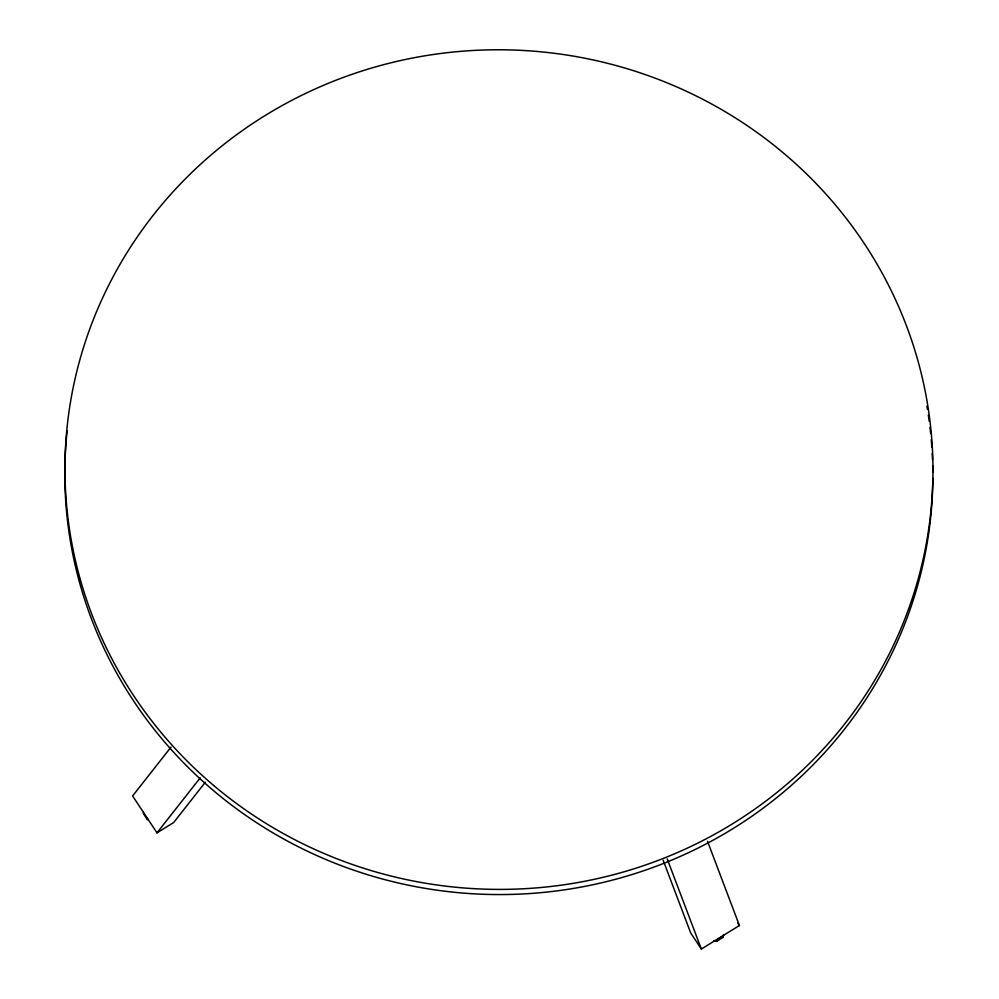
<?xml version="1.0" encoding="UTF-8"?>
<svg xmlns="http://www.w3.org/2000/svg" width="999" height="999" viewBox="0 0 999 999"><rect width="100%" height="100%" fill="white"/><g stroke="black" fill="none" stroke-linecap="round" stroke-linejoin="round"><path stroke-width="1.5" d="M143.456 812.287L143.419 813.661L147.465 819.767L147.502 818.393M716.695 941.295L716.733 939.922L723.039 936.026L723.001 937.399L716.695 941.295L713.773 940.671M723.001 937.399L723.638 934.564M171.016 747.102L132.605 795.966L156.993 832.829L173.664 822.527L205.344 782.217M156.993 832.829L200.212 777.859M663.149 860.239L690.671 932.916L701.348 949.05L739.422 925.524L707.492 841.22M737.774 923.039L739.422 925.524M667.22 858.94L701.348 949.05M932.816 478.121A434.016 419.805 1.5 0 1 475.037 893.893A434.016 419.805 1.5 0 1 67.133 430.694M926.872 406.131A434.016 419.805 1.5 0 1 927.384 409.153M928.333 415.222A434.016 419.805 1.5 0 1 929.195 421.303M929.969 427.422A434.016 419.805 1.5 0 1 930.656 433.554M931.243 439.685A434.016 419.805 1.5 0 1 931.855 447.377M932.229 453.534A434.016 419.805 1.5 0 1 932.517 459.69M932.716 465.846A434.016 419.805 1.5 0 1 932.816 471.99M213.848 785.626A434.016 419.805 1.5 0 0 924.899 550.874A434.016 419.805 1.5 0 0 358.129 72.253A434.016 419.805 1.5 0 0 213.848 785.626"/></g></svg>
